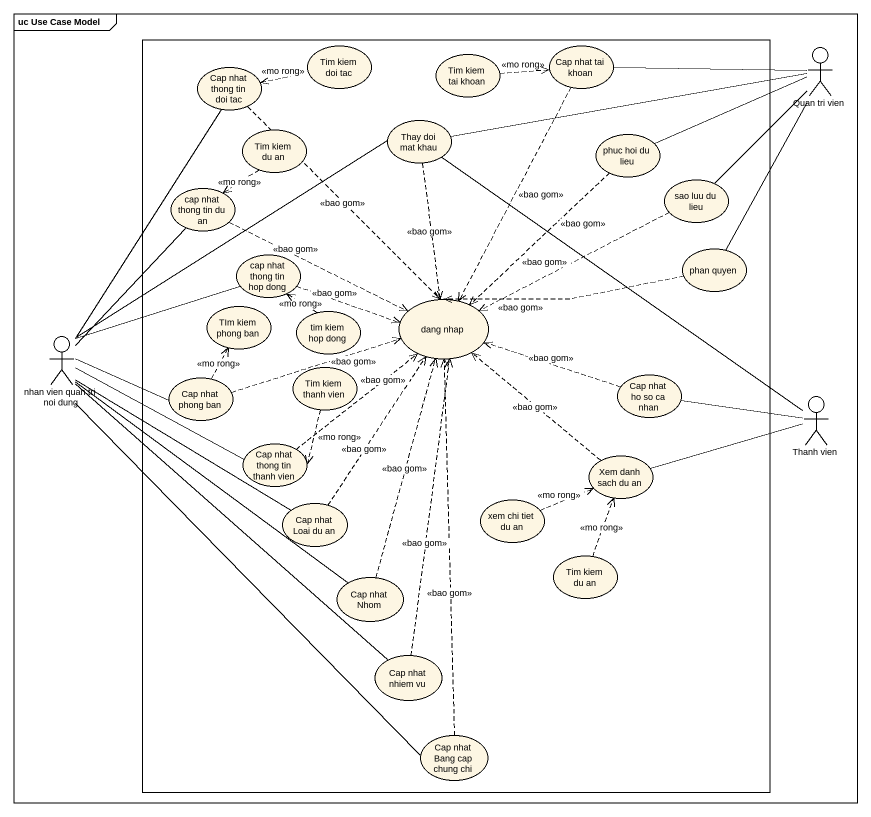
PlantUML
@startuml
mainframe uc Use Case Model
rectangle " " as rectangle1 {
  usecase "Tim kiem doi tac" as Tim_kiem_doi_tac
  usecase "Tim kiem tai khoan" as Tim_kiem_tai_khoan
  usecase "Cap nhat tai khoan" as Cap_nhat_tai_khoan
  usecase "Cap nhat thong tin doi tac" as Cap_nhat_thong_tin_doi_tac
  usecase "Tim kiem du an" as Tim_kiem_du_an
  usecase "Thay doi mat khau" as Thay_doi_mat_khau
  usecase "phuc hoi du lieu" as phuc_hoi_du_lieu
  usecase "cap nhat thong tin du an" as cap_nhat_thong_tin_du_an
  usecase "sao luu du lieu" as sao_luu_du_lieu
  usecase "phan quyen" as phan_quyen
  usecase "cap nhat thong tin hop dong" as cap_nhat_thong_tin_hop_dong
  usecase "TIm kiem phong ban" as TIm_kiem_phong_ban
  usecase "tim kiem hop dong" as tim_kiem_hop_dong
  usecase "dang nhap" as dang_nhap
  usecase "Tim kiem thanh vien" as Tim_kiem_thanh_vien
  usecase "Cap nhat phong ban" as Cap_nhat_phong_ban
  usecase "Cap nhat ho so ca nhan" as Cap_nhat_ho_so_ca_nhan
  usecase "Cap nhat thong tin thanh vien" as Cap_nhat_thong_tin_thanh
  usecase "Xem danh sach du an" as Xem_danh_sach_du_an
  usecase "Cap nhat Loai du an" as Cap_nhat_Loai_du_an
  usecase "xem chi tiet du an" as xem_chi_tiet_du_an
  usecase "Tim kiem du an" as Tim_kiem_du_an_2
  usecase "Cap nhat Nhom" as Cap_nhat_Nhom
  usecase "Cap nhat nhiem vu" as Cap_nhat_nhiem_vu
  usecase "Cap nhat Bang cap chung chi" as Cap_nhat_Bang_cap_chung_chi
}
actor "Quan tri vien" as Quan_tri_vien
actor "nhan vien quan tri noi dung" as nhan_vien_quan_tri_noi_dung
actor "Thanh vien" as Thanh_vien
Tim_kiem_doi_tac .left.> Cap_nhat_thong_tin_doi_tac : <<mo rong>>
Tim_kiem_tai_khoan .right.> Cap_nhat_tai_khoan : <<mo rong>>
Cap_nhat_tai_khoan ..> dang_nhap : <<bao gom>>
Quan_tri_vien -left- Cap_nhat_tai_khoan
Quan_tri_vien -left- phuc_hoi_du_lieu
Quan_tri_vien -- sao_luu_du_lieu
Quan_tri_vien -- phan_quyen
Cap_nhat_thong_tin_doi_tac ..> dang_nhap : <<bao gom>>
Tim_kiem_du_an ..> cap_nhat_thong_tin_du_an : <<mo rong>>
Thay_doi_mat_khau -right- Quan_tri_vien
Thay_doi_mat_khau ..> dang_nhap : <<bao gom>>
Thay_doi_mat_khau -- nhan_vien_quan_tri_noi_dung
Thay_doi_mat_khau -- Thanh_vien
phuc_hoi_du_lieu ..> dang_nhap : <<bao gom>>
cap_nhat_thong_tin_du_an .right.> dang_nhap : <<bao gom>>
sao_luu_du_lieu .left.> dang_nhap : <<bao gom>>
phan_quyen .left.> dang_nhap : <<bao gom>>
cap_nhat_thong_tin_hop_dong .right.> dang_nhap : <<bao gom>>
tim_kiem_hop_dong .up.> cap_nhat_thong_tin_hop_dong : <<mo rong>>
nhan_vien_quan_tri_noi_dung -up- Cap_nhat_thong_tin_doi_tac
nhan_vien_quan_tri_noi_dung -up- cap_nhat_thong_tin_du_an
nhan_vien_quan_tri_noi_dung -right- cap_nhat_thong_tin_hop_dong
nhan_vien_quan_tri_noi_dung -right- Cap_nhat_phong_ban
nhan_vien_quan_tri_noi_dung -right- Cap_nhat_thong_tin_thanh
Tim_kiem_thanh_vien ..> Cap_nhat_thong_tin_thanh : <<mo rong>>
Cap_nhat_phong_ban .up.> TIm_kiem_phong_ban : <<mo rong>>
Cap_nhat_phong_ban .right.> dang_nhap : <<bao gom>>
Cap_nhat_ho_so_ca_nhan .left.> dang_nhap : <<bao gom>>
Thanh_vien -left- Cap_nhat_ho_so_ca_nhan
Thanh_vien -left- Xem_danh_sach_du_an
Cap_nhat_thong_tin_thanh .up.> dang_nhap : <<bao gom>>
Xem_danh_sach_du_an .up.> dang_nhap : <<bao gom>>
Cap_nhat_Loai_du_an .up.> dang_nhap : <<bao gom>>
Cap_nhat_Loai_du_an -left- nhan_vien_quan_tri_noi_dung
xem_chi_tiet_du_an .right.> Xem_danh_sach_du_an : <<mo rong>>
Tim_kiem_du_an_2 .up.> Xem_danh_sach_du_an : <<mo rong>>
Cap_nhat_Nhom .up.> dang_nhap : <<bao gom>>
Cap_nhat_Nhom -up- nhan_vien_quan_tri_noi_dung
Cap_nhat_nhiem_vu .up.> dang_nhap : <<bao gom>>
Cap_nhat_nhiem_vu -up- nhan_vien_quan_tri_noi_dung
Cap_nhat_Bang_cap_chung_chi .up.> dang_nhap : <<bao gom>>
Cap_nhat_Bang_cap_chung_chi -up- nhan_vien_quan_tri_noi_dung
@enduml
